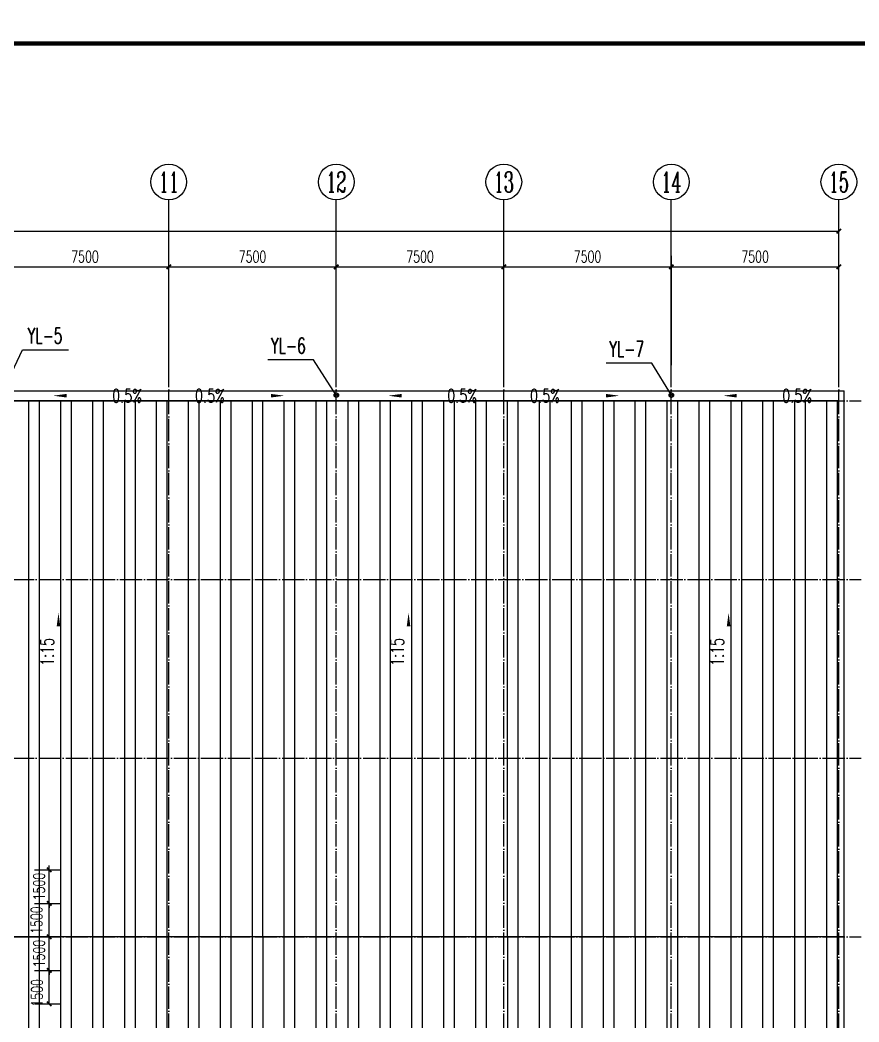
# Model space of a CAD drawing. Extents: x -191212 to 1245715665, y -234495 to 250873.
# Drawn here: x 240630 to 278188, y -24377 to 20483 of the extents above; entities that cross this region are included whole.
import ezdxf
from ezdxf.enums import TextEntityAlignment as Align

# ---------------------------------------------------------------- set-up
doc = ezdxf.new("R2010")
doc.units = 0
doc.header["$LTSCALE"] = 500
doc.linetypes.add('DOTE', pattern=[2.42, 2, -0.2, 0.02, -0.2])
doc.layers.get('0').update_dxf_attribs({"linetype": 'CONTINUOUS'})
doc.layers.get('Defpoints').update_dxf_attribs({"linetype": 'CONTINUOUS'})
for name, color, linetype in [('AXIS', 3, 'CONTINUOUS'), ('AXIS_TEXT', 7, 'CONTINUOUS'), ('DIM_SYMB', 3, 'CONTINUOUS'), ('DIM_雨水', 3, 'CONTINUOUS'), ('DOTE', 1, 'DOTE'), ('PUB_DIM', 3, 'CONTINUOUS'), ('PUB_TITLE', 4, 'CONTINUOUS'), ('TWT_DIM', 3, 'CONTINUOUS'), ('VPIPE-雨水', 4, 'CONTINUOUS')]:
    doc.layers.add(name, color=color, linetype=linetype)
doc.styles.add('_TCH_AXIS', font='COMPLEX', dxfattribs={"bigfont": 'GBCBIG'})
doc.styles.add('_TCH_DIM', font='SIMPLEX', dxfattribs={"bigfont": 'GBCBIG'})
doc.styles.add('_TCH_DIM_T3', font='SIMPLEX', dxfattribs={"width": 0.705882, "bigfont": 'GBCBIG'})
doc.styles.add('_TWT_SERIAL', font='COMPLEX', dxfattribs={"width": 0.8, "height": 3.5, "bigfont": 'HZTXT'})
doc.styles.add('COMPLEX', font='COMPLEX')
doc.dimstyles.new('_TCH_ARCH&&200', dxfattribs={"dimtxt": 510, "dimasz": 200, "dimexe": 500, "dimexo": 600, "dimgap": 200, "dimtad": 1, "dimdec": 0, "dimzin": 0, "dimdsep": 46, "dimtxsty": '_TCH_DIM_T3', "dimblk": 'ARCHTICK', "dimcen": 0.09, "dimclrt": 225, "dimazin": 2, "dimtfac": 1, "dimtdec": 0, "dimtix": 1, "dimtmove": 2, "dimatfit": 3, "dimfxl": 1, "dimtolj": 1, "dimtzin": 0, "dimarcsym": 0})
doc.dimstyles.new('_TWT_ARCH&&100', dxfattribs={"dimtxt": 297.5, "dimasz": 100, "dimexe": 250, "dimexo": 300, "dimgap": 100, "dimtad": 1, "dimdec": 0, "dimzin": 0, "dimdsep": 46, "dimtxsty": '_TCH_DIM_T3', "dimblk": 'ARCHTICK', "dimcen": 0.09, "dimclrt": 7, "dimazin": 2, "dimtfac": 1, "dimtdec": 0, "dimtix": 1, "dimtmove": 2, "dimatfit": 3, "dimfxl": 1, "dimtolj": 1, "dimtzin": 0, "dimarcsym": 0})

# ---------------------------------------------------------------- blocks, each defined once
blk = doc.blocks.new('_ArchTick')
at = {"color": 0, "linetype": 'ByBlock', "const_width": 0.4}
blk.add_lwpolyline([(-0.5, -0.5), (0.5, 0.5)], dxfattribs=at)
blk = doc.blocks.new('*D196')
at = {"layer": 'AXIS', "color": 0, "lineweight": -2}
for p, q in [((278888, 84433), (283788, 84433)), ((283288, 76433), (283288, 84433)), ((278888, 76433), (283788, 76433))]:
    blk.add_line(p, q, dxfattribs=at)
at = {"layer": 'Defpoints', "color": 0}
for p in [(278288, 84433), (283288, 84433), (278288, 76433), (240672, -111067), (241936, -111067), (240672, -112567)]:
    blk.add_point(p, dxfattribs=at)
at = {"layer": 'PUB_DIM', "color": 0, "lineweight": -2}
for p, q in [((241272, -111067), (242436, -111067)), ((241936, -112567), (241936, -111067)), ((241272, -112567), (242436, -112567))]:
    blk.add_line(p, q, dxfattribs=at)
at = {"layer": 'AXIS', "color": 0, "lineweight": -2, "xscale": 200, "yscale": 200, "zscale": 200}
for p, rotation in [((283288, 84433), 90), ((283288, 76433), 270)]:
    blk.add_blockref('_ArchTick', p, dxfattribs=dict(at, rotation=rotation))
at = {"layer": 'PUB_DIM', "color": 0, "lineweight": -2, "xscale": 200, "yscale": 200, "zscale": 200}
for p, rotation in [((241936, -111067), 90), ((241936, -112567), 270)]:
    blk.add_blockref('_ArchTick', p, dxfattribs=dict(at, rotation=rotation))
at = {"layer": 'AXIS', "color": 7, "insert": (282833, 80433), "char_height": 510, "attachment_point": 5, "rotation": 90, "style": '_TCH_DIM_T3'}
blk.add_mtext('\\A1;8000', dxfattribs=at)
at = {"layer": 'PUB_DIM', "color": 225, "insert": (241386, -112073), "char_height": 510, "attachment_point": 5, "rotation": 90, "style": '_TCH_DIM_T3'}
blk.add_mtext('\\A1;1500', dxfattribs=at)
blk = doc.blocks.new('*D197')
at = {"layer": 'AXIS', "color": 0, "lineweight": -2}
for p, q in [((278888, 76433), (283788, 76433)), ((283288, 68433), (283288, 76433)), ((278888, 68433), (283788, 68433))]:
    blk.add_line(p, q, dxfattribs=at)
at = {"layer": 'Defpoints', "color": 0}
for p in [(278288, 76433), (283288, 76433), (278288, 68433), (240672, -109567), (241936, -109567), (240672, -111067)]:
    blk.add_point(p, dxfattribs=at)
at = {"layer": 'PUB_DIM', "color": 0, "lineweight": -2}
for p, q in [((241936, -109567), (241936, -109367)), ((241272, -109567), (242436, -109567)), ((241936, -111067), (241936, -109567)), ((241272, -111067), (242436, -111067)), ((241936, -111067), (241936, -111267))]:
    blk.add_line(p, q, dxfattribs=at)
at = {"layer": 'AXIS', "color": 0, "lineweight": -2, "xscale": 200, "yscale": 200, "zscale": 200}
for p, rotation in [((283288, 76433), 90), ((283288, 68433), 270)]:
    blk.add_blockref('_ArchTick', p, dxfattribs=dict(at, rotation=rotation))
at = {"layer": 'PUB_DIM', "color": 0, "lineweight": -2, "xscale": 200, "yscale": 200, "zscale": 200}
for p, rotation in [((241936, -109567), 270), ((241936, -111067), 90)]:
    blk.add_blockref('_ArchTick', p, dxfattribs=dict(at, rotation=rotation))
at = {"layer": 'AXIS', "color": 7, "insert": (282833, 72433), "char_height": 510, "attachment_point": 5, "rotation": 90, "style": '_TCH_DIM_T3'}
blk.add_mtext('\\A1;8000', dxfattribs=at)
at = {"layer": 'PUB_DIM', "color": 225, "insert": (241481, -110317), "char_height": 510, "attachment_point": 5, "rotation": 90, "style": '_TCH_DIM_T3'}
blk.add_mtext('\\A1;1500', dxfattribs=at)
blk = doc.blocks.new('*D198')
at = {"layer": 'AXIS', "color": 0, "lineweight": -2}
for p, q in [((278888, 68433), (283788, 68433)), ((283288, 60433), (283288, 68433)), ((278888, 60433), (283788, 60433))]:
    blk.add_line(p, q, dxfattribs=at)
at = {"layer": 'Defpoints', "color": 0}
for p in [(278288, 68433), (283288, 68433), (278288, 60433), (240672, -108067), (241936, -108067), (240672, -109567)]:
    blk.add_point(p, dxfattribs=at)
at = {"layer": 'PUB_DIM', "color": 0, "lineweight": -2}
for p, q in [((241272, -108067), (242436, -108067)), ((241936, -109567), (241936, -108067)), ((241272, -109567), (242436, -109567))]:
    blk.add_line(p, q, dxfattribs=at)
at = {"layer": 'AXIS', "color": 0, "lineweight": -2, "xscale": 200, "yscale": 200, "zscale": 200}
for p, rotation in [((283288, 68433), 90), ((283288, 60433), 270)]:
    blk.add_blockref('_ArchTick', p, dxfattribs=dict(at, rotation=rotation))
at = {"layer": 'PUB_DIM', "color": 0, "lineweight": -2, "xscale": 200, "yscale": 200, "zscale": 200}
for p, rotation in [((241936, -108067), 90), ((241936, -109567), 270)]:
    blk.add_blockref('_ArchTick', p, dxfattribs=dict(at, rotation=rotation))
at = {"layer": 'AXIS', "color": 7, "insert": (282833, 64433), "char_height": 510, "attachment_point": 5, "rotation": 90, "style": '_TCH_DIM_T3'}
blk.add_mtext('\\A1;8000', dxfattribs=at)
at = {"layer": 'PUB_DIM', "color": 225, "insert": (241368, -108817), "char_height": 510, "attachment_point": 5, "rotation": 90, "style": '_TCH_DIM_T3'}
blk.add_mtext('\\A1;1500', dxfattribs=at)
blk = doc.blocks.new('*D199')
at = {"layer": 'AXIS', "color": 0, "lineweight": -2}
for p, q in [((278888, 60433), (283788, 60433)), ((283288, 52433), (283288, 60433)), ((278888, 52433), (283788, 52433))]:
    blk.add_line(p, q, dxfattribs=at)
at = {"layer": 'Defpoints', "color": 0}
for p in [(278288, 60433), (283288, 60433), (278288, 52433), (240672, -106567), (241936, -106567), (240672, -108067)]:
    blk.add_point(p, dxfattribs=at)
at = {"layer": 'PUB_DIM', "color": 0, "lineweight": -2}
for p, q in [((241272, -106567), (242436, -106567)), ((241936, -106567), (241936, -106367)), ((241936, -108067), (241936, -106567)), ((241272, -108067), (242436, -108067)), ((241936, -108067), (241936, -108267))]:
    blk.add_line(p, q, dxfattribs=at)
at = {"layer": 'AXIS', "color": 0, "lineweight": -2, "xscale": 200, "yscale": 200, "zscale": 200}
for p, rotation in [((283288, 60433), 90), ((283288, 52433), 270)]:
    blk.add_blockref('_ArchTick', p, dxfattribs=dict(at, rotation=rotation))
at = {"layer": 'PUB_DIM', "color": 0, "lineweight": -2, "xscale": 200, "yscale": 200, "zscale": 200}
for p, rotation in [((241936, -106567), 270), ((241936, -108067), 90)]:
    blk.add_blockref('_ArchTick', p, dxfattribs=dict(at, rotation=rotation))
at = {"layer": 'AXIS', "color": 7, "insert": (282833, 56433), "char_height": 510, "attachment_point": 5, "rotation": 90, "style": '_TCH_DIM_T3'}
blk.add_mtext('\\A1;8000', dxfattribs=at)
at = {"layer": 'PUB_DIM', "color": 225, "insert": (241481, -107317), "char_height": 510, "attachment_point": 5, "rotation": 90, "style": '_TCH_DIM_T3'}
blk.add_mtext('\\A1;1500', dxfattribs=at)
blk = doc.blocks.new('GEWWGE')
at = {"layer": 'DIM_雨水'}
for p, q in [((239788, -85312), (240743, -83279)), ((240743, -83279), (242796, -83279)), ((253774, -83729), (251722, -83729)), ((254788, -85312), (253774, -83729)), ((268920, -83881), (266868, -83881)), ((269788, -85312), (268920, -83881))]:
    blk.add_line(p, q, dxfattribs=at)
at = {"layer": 'VPIPE-雨水'}
for centre in [(254788, -85312), (269788, -85312)]:
    blk.add_circle(centre, 100, dxfattribs=at)
at = {"layer": 'DIM_雨水', "color": 7, "style": '_TWT_SERIAL', "width": 0.64}
for s, p in [('YL-5', (240970, -82999)), ('YL-6', (251862, -83449)), ('YL-7', (267008, -83601))]:
    blk.add_text(s, height=700, dxfattribs=at).set_placement(p)
blk = doc.blocks.new('*D200')
at = {"layer": 'AXIS', "color": 0, "lineweight": -2}
for p, q in [((278888, 52433), (283788, 52433)), ((283288, 44433), (283288, 52433)), ((278888, 44433), (283788, 44433))]:
    blk.add_line(p, q, dxfattribs=at)
at = {"layer": 'Defpoints', "color": 0}
for p in [(278288, 52433), (283288, 52433), (278288, 44433), (161594, -91199), (162081, -91199), (161594, -92639)]:
    blk.add_point(p, dxfattribs=at)
at = {"layer": 'TWT_DIM', "color": 0, "lineweight": -2}
for p, q in [((161894, -91199), (162331, -91199)), ((162081, -92639), (162081, -91199)), ((161894, -92639), (162331, -92639))]:
    blk.add_line(p, q, dxfattribs=at)
at = {"layer": 'AXIS', "color": 0, "lineweight": -2, "xscale": 200, "yscale": 200, "zscale": 200}
for p, rotation in [((283288, 52433), 90), ((283288, 44433), 270)]:
    blk.add_blockref('_ArchTick', p, dxfattribs=dict(at, rotation=rotation))
at = {"layer": 'TWT_DIM', "color": 0, "lineweight": -2, "xscale": 100, "yscale": 100, "zscale": 100}
for p, rotation in [((162081, -91199), 90), ((162081, -92639), 270)]:
    blk.add_blockref('_ArchTick', p, dxfattribs=dict(at, rotation=rotation))
at = {"layer": 'AXIS', "color": 7, "insert": (282833, 48433), "char_height": 510, "attachment_point": 5, "rotation": 90, "style": '_TCH_DIM_T3'}
blk.add_mtext('\\A1;8000', dxfattribs=at)
at = {"layer": 'TWT_DIM', "color": 7, "insert": (161833, -91919), "char_height": 297.5, "attachment_point": 5, "rotation": 90, "style": '_TCH_DIM_T3'}
blk.add_mtext('\\A1;1800', dxfattribs=at)
blk = doc.blocks.new('*D226')
at = {"layer": 'AXIS', "color": 0, "lineweight": -2}
for p, q in [((239788, 5033), (239788, 9933)), ((247288, 5033), (247288, 9933)), ((239788, 9433), (247288, 9433))]:
    blk.add_line(p, q, dxfattribs=at)
at = {"layer": 'Defpoints', "color": 0}
for p in [(247288, 9433), (239788, 4433), (247288, 4433)]:
    blk.add_point(p, dxfattribs=at)
at = {"layer": 'AXIS', "color": 0, "lineweight": -2, "xscale": 200, "yscale": 200, "zscale": 200, "rotation": 180}
blk.add_blockref('_ArchTick', (239788, 9433), dxfattribs=at)
at = {"layer": 'AXIS', "color": 0, "lineweight": -2, "xscale": 200, "yscale": 200, "zscale": 200}
blk.add_blockref('_ArchTick', (247288, 9433), dxfattribs=at)
at = {"layer": 'AXIS', "color": 7, "insert": (243538, 9888), "char_height": 510, "attachment_point": 5, "style": '_TCH_DIM_T3'}
blk.add_mtext('\\A1;7500', dxfattribs=at)
blk = doc.blocks.new('*D227')
at = {"layer": 'AXIS', "color": 0, "lineweight": -2}
for p, q in [((247288, 5033), (247288, 9933)), ((254788, 5033), (254788, 9933)), ((247288, 9433), (254788, 9433))]:
    blk.add_line(p, q, dxfattribs=at)
at = {"layer": 'Defpoints', "color": 0}
for p in [(254788, 9433), (247288, 4433), (254788, 4433)]:
    blk.add_point(p, dxfattribs=at)
at = {"layer": 'AXIS', "color": 0, "lineweight": -2, "xscale": 200, "yscale": 200, "zscale": 200, "rotation": 180}
blk.add_blockref('_ArchTick', (247288, 9433), dxfattribs=at)
at = {"layer": 'AXIS', "color": 0, "lineweight": -2, "xscale": 200, "yscale": 200, "zscale": 200}
blk.add_blockref('_ArchTick', (254788, 9433), dxfattribs=at)
at = {"layer": 'AXIS', "color": 7, "insert": (251038, 9888), "char_height": 510, "attachment_point": 5, "style": '_TCH_DIM_T3'}
blk.add_mtext('\\A1;7500', dxfattribs=at)
blk = doc.blocks.new('*D228')
at = {"layer": 'AXIS', "color": 0, "lineweight": -2}
for p, q in [((254788, 5033), (254788, 9933)), ((262288, 5033), (262288, 9933)), ((254788, 9433), (262288, 9433))]:
    blk.add_line(p, q, dxfattribs=at)
at = {"layer": 'Defpoints', "color": 0}
for p in [(262288, 9433), (254788, 4433), (262288, 4433)]:
    blk.add_point(p, dxfattribs=at)
at = {"layer": 'AXIS', "color": 0, "lineweight": -2, "xscale": 200, "yscale": 200, "zscale": 200, "rotation": 180}
blk.add_blockref('_ArchTick', (254788, 9433), dxfattribs=at)
at = {"layer": 'AXIS', "color": 0, "lineweight": -2, "xscale": 200, "yscale": 200, "zscale": 200}
blk.add_blockref('_ArchTick', (262288, 9433), dxfattribs=at)
at = {"layer": 'AXIS', "color": 7, "insert": (258538, 9888), "char_height": 510, "attachment_point": 5, "style": '_TCH_DIM_T3'}
blk.add_mtext('\\A1;7500', dxfattribs=at)
blk = doc.blocks.new('*D229')
at = {"layer": 'AXIS', "color": 0, "lineweight": -2}
for p, q in [((262288, 5033), (262288, 9933)), ((269788, 5033), (269788, 9933)), ((262288, 9433), (269788, 9433))]:
    blk.add_line(p, q, dxfattribs=at)
at = {"layer": 'Defpoints', "color": 0}
for p in [(269788, 9433), (262288, 4433), (269788, 4433)]:
    blk.add_point(p, dxfattribs=at)
at = {"layer": 'AXIS', "color": 0, "lineweight": -2, "xscale": 200, "yscale": 200, "zscale": 200, "rotation": 180}
blk.add_blockref('_ArchTick', (262288, 9433), dxfattribs=at)
at = {"layer": 'AXIS', "color": 0, "lineweight": -2, "xscale": 200, "yscale": 200, "zscale": 200}
blk.add_blockref('_ArchTick', (269788, 9433), dxfattribs=at)
at = {"layer": 'AXIS', "color": 7, "insert": (266038, 9888), "char_height": 510, "attachment_point": 5, "style": '_TCH_DIM_T3'}
blk.add_mtext('\\A1;7500', dxfattribs=at)
blk = doc.blocks.new('*D230')
at = {"layer": 'AXIS', "color": 0, "lineweight": -2}
for p, q in [((269788, 5033), (269788, 9933)), ((277288, 5033), (277288, 9933)), ((269788, 9433), (277288, 9433))]:
    blk.add_line(p, q, dxfattribs=at)
at = {"layer": 'Defpoints', "color": 0}
for p in [(277288, 9433), (269788, 4433), (277288, 4433)]:
    blk.add_point(p, dxfattribs=at)
at = {"layer": 'AXIS', "color": 0, "lineweight": -2, "xscale": 200, "yscale": 200, "zscale": 200, "rotation": 180}
blk.add_blockref('_ArchTick', (269788, 9433), dxfattribs=at)
at = {"layer": 'AXIS', "color": 0, "lineweight": -2, "xscale": 200, "yscale": 200, "zscale": 200}
blk.add_blockref('_ArchTick', (277288, 9433), dxfattribs=at)
at = {"layer": 'AXIS', "color": 7, "insert": (273538, 9888), "char_height": 510, "attachment_point": 5, "style": '_TCH_DIM_T3'}
blk.add_mtext('\\A1;7500', dxfattribs=at)
blk = doc.blocks.new('*D231')
at = {"layer": 'AXIS', "color": 0, "lineweight": -2}
for p, q in [((172288, 5033), (172288, 11533)), ((277288, 5033), (277288, 11533)), ((172288, 11033), (277288, 11033))]:
    blk.add_line(p, q, dxfattribs=at)
at = {"layer": 'Defpoints', "color": 0}
for p in [(277288, 11033), (172288, 4433), (277288, 4433)]:
    blk.add_point(p, dxfattribs=at)
at = {"layer": 'AXIS', "color": 0, "lineweight": -2, "xscale": 200, "yscale": 200, "zscale": 200, "rotation": 180}
blk.add_blockref('_ArchTick', (172288, 11033), dxfattribs=at)
at = {"layer": 'AXIS', "color": 0, "lineweight": -2, "xscale": 200, "yscale": 200, "zscale": 200}
blk.add_blockref('_ArchTick', (277288, 11033), dxfattribs=at)
at = {"layer": 'AXIS', "color": 7, "insert": (224788, 11488), "char_height": 510, "attachment_point": 5, "style": '_TCH_DIM_T3'}
blk.add_mtext('\\A1;105000', dxfattribs=at)
blk = doc.blocks.new('*D195')
at = {"layer": 'AXIS', "color": 0, "lineweight": -2}
for p, q in [((278888, 92433), (283788, 92433)), ((283288, 84433), (283288, 92433)), ((278888, 84433), (283788, 84433))]:
    blk.add_line(p, q, dxfattribs=at)
at = {"layer": 'Defpoints', "color": 0}
for p in [(278288, 92433), (283288, 92433), (278288, 84433), (277288, -36613), (278788, -36613), (278788, -37842)]:
    blk.add_point(p, dxfattribs=at)
at = {"layer": 'PUB_DIM', "color": 0, "lineweight": -2}
for p, q in [((277288, -37213), (277288, -38342)), ((278788, -37213), (278788, -38342)), ((277288, -37842), (277088, -37842)), ((277288, -37842), (278788, -37842)), ((278788, -37842), (278988, -37842))]:
    blk.add_line(p, q, dxfattribs=at)
at = {"layer": 'AXIS', "color": 0, "lineweight": -2, "xscale": 200, "yscale": 200, "zscale": 200}
for p, rotation in [((283288, 92433), 90), ((283288, 84433), 270)]:
    blk.add_blockref('_ArchTick', p, dxfattribs=dict(at, rotation=rotation))
at = {"layer": 'PUB_DIM', "color": 0, "lineweight": -2, "xscale": 200, "yscale": 200, "zscale": 200}
blk.add_blockref('_ArchTick', (277288, -37842), dxfattribs=at)
at = {"layer": 'PUB_DIM', "color": 0, "lineweight": -2, "xscale": 200, "yscale": 200, "zscale": 200, "rotation": 180}
blk.add_blockref('_ArchTick', (278788, -37842), dxfattribs=at)
at = {"layer": 'AXIS', "color": 7, "insert": (282833, 88433), "char_height": 510, "attachment_point": 5, "rotation": 90, "style": '_TCH_DIM_T3'}
blk.add_mtext('\\A1;8000', dxfattribs=at)
at = {"layer": 'PUB_DIM', "color": 225, "insert": (278038, -37387), "char_height": 510, "attachment_point": 5, "style": '_TCH_DIM_T3'}
blk.add_mtext('\\A1;1500', dxfattribs=at)
blk = doc.blocks.new('*D194')
at = {"layer": 'AXIS', "color": 0, "lineweight": -2}
for p, q in [((278928, 92673), (285388, 92673)), ((284888, 44193), (284888, 92673)), ((278928, 44193), (285388, 44193))]:
    blk.add_line(p, q, dxfattribs=at)
at = {"layer": 'Defpoints', "color": 0}
for p in [(278328, 92673), (284888, 92673), (278328, 44193), (202288, -44567), (204176, -44567), (202288, -46067)]:
    blk.add_point(p, dxfattribs=at)
at = {"layer": 'PUB_DIM', "color": 0, "lineweight": -2}
for p, q in [((204176, -44567), (204176, -44367)), ((202888, -44567), (204676, -44567)), ((204176, -46067), (204176, -44567)), ((202888, -46067), (204676, -46067)), ((204176, -46067), (204176, -46267))]:
    blk.add_line(p, q, dxfattribs=at)
at = {"layer": 'AXIS', "color": 0, "lineweight": -2, "xscale": 200, "yscale": 200, "zscale": 200}
for p, rotation in [((284888, 92673), 90), ((284888, 44193), 270)]:
    blk.add_blockref('_ArchTick', p, dxfattribs=dict(at, rotation=rotation))
at = {"layer": 'PUB_DIM', "color": 0, "lineweight": -2, "xscale": 200, "yscale": 200, "zscale": 200}
for p, rotation in [((204176, -44567), 270), ((204176, -46067), 90)]:
    blk.add_blockref('_ArchTick', p, dxfattribs=dict(at, rotation=rotation))
at = {"layer": 'AXIS', "color": 7, "insert": (284433, 68433), "char_height": 510, "attachment_point": 5, "rotation": 90, "style": '_TCH_DIM_T3'}
blk.add_mtext('\\A1;48480', dxfattribs=at)
at = {"layer": 'PUB_DIM', "color": 225, "insert": (203721, -45317), "char_height": 510, "attachment_point": 5, "rotation": 90, "style": '_TCH_DIM_T3'}
blk.add_mtext('\\A1;1500', dxfattribs=at)
blk = doc.blocks.new('*D193')
at = {"layer": 'AXIS', "color": 0, "lineweight": -2}
for p, q in [((170688, 52433), (165788, 52433)), ((166288, 44433), (166288, 52433)), ((170688, 44433), (165788, 44433))]:
    blk.add_line(p, q, dxfattribs=at)
at = {"layer": 'Defpoints', "color": 0}
for p in [(166288, 52433), (171288, 52433), (171288, 44433), (254788, -44567), (256676, -44567), (254788, -46067)]:
    blk.add_point(p, dxfattribs=at)
at = {"layer": 'PUB_DIM', "color": 0, "lineweight": -2}
for p, q in [((256676, -44567), (256676, -44367)), ((255388, -44567), (257176, -44567)), ((256676, -46067), (256676, -44567)), ((255388, -46067), (257176, -46067)), ((256676, -46067), (256676, -46267))]:
    blk.add_line(p, q, dxfattribs=at)
at = {"layer": 'AXIS', "color": 0, "lineweight": -2, "xscale": 200, "yscale": 200, "zscale": 200}
for p, rotation in [((166288, 52433), 90), ((166288, 44433), 270)]:
    blk.add_blockref('_ArchTick', p, dxfattribs=dict(at, rotation=rotation))
at = {"layer": 'PUB_DIM', "color": 0, "lineweight": -2, "xscale": 200, "yscale": 200, "zscale": 200}
for p, rotation in [((256676, -44567), 270), ((256676, -46067), 90)]:
    blk.add_blockref('_ArchTick', p, dxfattribs=dict(at, rotation=rotation))
at = {"layer": 'AXIS', "color": 7, "insert": (165833, 48433), "char_height": 510, "attachment_point": 5, "rotation": 90, "style": '_TCH_DIM_T3'}
blk.add_mtext('\\A1;8000', dxfattribs=at)
at = {"layer": 'PUB_DIM', "color": 225, "insert": (256221, -45317), "char_height": 510, "attachment_point": 5, "rotation": 90, "style": '_TCH_DIM_T3'}
blk.add_mtext('\\A1;1500', dxfattribs=at)
blk = doc.blocks.new('_AXISO')
blk.add_circle((0, 0), 0.5)
at = {"layer": 'AXIS_TEXT', "style": 'COMPLEX', "width": 1.041667}
blk.add_attdef('A', text='', height=0.56, dxfattribs=at).set_placement((-0.25, -0.28), (0.25, -0.28), align=Align.FIT)
blk = doc.blocks.new('WQQW')
h = blk.add_hatch()
h.set_pattern_fill('ANSI32', color=251, scale=300, angle=45, style=0)
h.set_pattern_definition([(270.0005, (373903.9, -219132.3), (-1428.75, -0.012), []), (270.0005, (374380.1, -219608.5), (-1428.75, -0.012), [])])
h.paths.add_polyline_path([(172287.6, -85567.3), (172287.8, -109567.3), (209687.8, -109567), (209687.8, -106566.7), (239887.8, -106566.7), (239887.8, -109566.7), (277287.8, -109566.4), (277287.6, -85566.4)])
h = blk.add_hatch()
h.set_pattern_fill('ANSI32', color=251, scale=300, angle=45, style=0)
h.set_pattern_definition([(90, (373903, 0), (-1428.75, 2e-13), []), (90, (374379.2, 476.3), (-1428.75, 2e-13), [])])
h.paths.add_polyline_path([(172287.8, -133566.7), (172287.8, -109566.7), (209687.8, -109566.7), (209687.8, -112566.7), (239887.8, -112566.7), (239887.8, -109566.7), (277287.8, -109566.7), (277287.8, -133566.7)])
at = {"color": 251}
for p, q in [((172287.8, -85116.7), (277527.8, -85116.7)), ((277527.8, -134016.7), (277527.8, -85116.7)), ((172047.8, -85566.7), (277527.8, -85566.7)), ((277287.8, -85566.7), (172287.8, -85566.7)), ((277527.8, -109566.7), (239887.8, -109566.7))]:
    blk.add_line(p, q, dxfattribs=at)
at = {"color": 251, "const_width": 50}
blk.add_lwpolyline([(239887.8, -109566.7), (277527.8, -109566.7)], dxfattribs=at)
at = {"color": 251}
for centre in [(254787.8, -85312.2), (269787.8, -85312.2)]:
    blk.add_circle(centre, 50, dxfattribs=at)
at = {"layer": 'DIM_SYMB', "color": 251}
for points in [[(244542.8, -85337.2, 0, 0, 0), (242113.8, -85337.2, 0, 160, 0), (242713.8, -85337.2, 0, 0, 0)], [(250032.7, -85337.2, 0, 0, 0), (252461.8, -85337.2, 0, 160, 0), (251861.8, -85337.2, 0, 0, 0)], [(259542.8, -85337.2, 0, 0, 0), (257113.8, -85337.2, 0, 160, 0), (257713.8, -85337.2, 0, 0, 0)], [(265032.7, -85337.2, 0, 0, 0), (267461.8, -85337.2, 0, 160, 0), (266861.8, -85337.2, 0, 0, 0)], [(274542.8, -85337.2, 0, 0, 0), (272113.8, -85337.2, 0, 160, 0), (272713.8, -85337.2, 0, 0, 0)], [(242351.3, -98602.8, 0, 0, 0), (242351.3, -95059.3, 0, 160, 0), (242351.3, -95659.3, 0, 0, 0)], [(258023.7, -98602.8, 0, 0, 0), (258023.7, -95059.3, 0, 160, 0), (258023.7, -95659.3, 0, 0, 0)], [(272351.3, -98602.8, 0, 0, 0), (272351.3, -95059.3, 0, 160, 0), (272351.3, -95659.3, 0, 0, 0)]]:
    blk.add_lwpolyline(points, format="xyseb", dxfattribs=at)
at = {"layer": 'DOTE', "color": 251}
for p, q in [((247287.8, -134566.7), (247287.8, -84566.7)), ((254787.8, -134566.7), (254787.8, -84566.7)), ((262287.8, -134566.7), (262287.8, -84566.7)), ((269787.8, -134566.7), (269787.8, -84566.7)), ((277287.8, -134566.7), (277287.8, -84566.7)), ((171287.8, -85566.7), (278287.8, -85566.7)), ((171287.8, -85566.7), (278287.8, -85566.7)), ((171287.8, -85566.7), (278287.8, -85566.7)), ((171287.8, -93566.7), (278287.8, -93566.7)), ((171287.8, -101566.7), (278287.8, -101566.7)), ((171287.8, -109566.7), (278287.8, -109566.7))]:
    blk.add_line(p, q, dxfattribs=at)
at = {"layer": 'DIM_SYMB', "color": 7, "style": '_TCH_DIM', "width": 0.705882}
for p in [(244752.8, -85634.7), (248462.7, -85634.7), (259752.8, -85634.7), (263462.7, -85634.7), (274752.8, -85634.7)]:
    blk.add_text('0.5%%%', height=595, dxfattribs=at).set_placement(p)
for p in [(242141.3, -97441), (257813.7, -97441), (272141.3, -97441)]:
    blk.add_text('1:15', height=595, rotation=90, dxfattribs=at).set_placement(p)
at = {"layer": 'PUB_DIM', "color": 251}
for base, p1, p2, picture, middle in [((241936, -111066.7), (240672.2, -112566.7), (240672.2, -111066.7), '*D196', (241386, -112073.3)), ((241936, -108066.7), (240672.2, -109566.7), (240672.2, -108066.7), '*D198', (241367.9, -108816.7))]:
    dim = blk.add_linear_dim(base=base, p1=p1, p2=p2, angle=90, dimstyle='_TCH_ARCH&&200', dxfattribs=at)
    dim.commit()
    dim.dimension.update_dxf_attribs({"geometry": picture, "text_midpoint": middle, "dimtype": 161})
for p1, p2, picture, middle in [((240672.2, -111066.7), (240672.2, -109566.7), '*D197', (241481, -110316.7)), ((240672.2, -108066.7), (240672.2, -106566.7), '*D199', (241481, -107316.7))]:
    dim = blk.add_aligned_dim(p1=p1, p2=p2, distance=-1263.7, dimstyle='_TCH_ARCH&&200', dxfattribs=at)
    dim.commit()
    dim.dimension.update_dxf_attribs({"geometry": picture, "text_midpoint": middle})

msp = doc.modelspace()

# ---------------------------------------------------------------- linework, layer by layer
at = {"layer": 'AXIS'}
for p, q in [((247287.8, 4433.3), (247287.8, 12433.3)), ((254787.8, 4433.3), (254787.8, 12433.3)), ((262287.8, 4433.3), (262287.8, 12433.3)), ((269787.8, 4433.3), (269787.8, 12433.3)), ((277287.8, 4433.3), (277287.8, 12433.3))]:
    msp.add_line(p, q, dxfattribs=at)
at = {"layer": 'PUB_TITLE', "const_width": 200}
msp.add_lwpolyline([(158538.4, -60566.7), (300138.4, -60566.7), (300138.4, 19433.3), (158538.4, 19433.3)], close=True, dxfattribs=at)

# ---------------------------------------------------------------- block references
for name in ['WQQW', 'GEWWGE']:
    msp.add_blockref(name, (0, 89000))
at = {"layer": 'AXIS'}
ref = msp.add_blockref('_AXISO', (247287.8, 13233.3), dxfattribs=dict(at, xscale=1600, yscale=1600, zscale=1600))
ref.add_attrib('A', '11', dxfattribs={"layer": 'AXIS_TEXT', "height": 905.1, "style": '_TCH_AXIS', "width": 0.875}).set_placement((246835.2, 12780.8), (247740.3, 12780.8), align=Align.FIT)
ref = msp.add_blockref('_AXISO', (254787.8, 13233.3), dxfattribs=dict(at, xscale=1600, yscale=1600, zscale=1600))
ref.add_attrib('A', '12', dxfattribs={"layer": 'AXIS_TEXT', "height": 905.1, "style": '_TCH_AXIS', "width": 0.724138}).set_placement((254335.2, 12780.8), (255240.3, 12780.8), align=Align.FIT)
ref = msp.add_blockref('_AXISO', (262287.8, 13233.3), dxfattribs=dict(at, xscale=1600, yscale=1600, zscale=1600))
ref.add_attrib('A', '13', dxfattribs={"layer": 'AXIS_TEXT', "height": 905.1, "style": '_TCH_AXIS', "width": 0.724138}).set_placement((261835.2, 12780.8), (262740.3, 12780.8), align=Align.FIT)
ref = msp.add_blockref('_AXISO', (269787.8, 13233.3), dxfattribs=dict(at, xscale=1600, yscale=1600, zscale=1600))
ref.add_attrib('A', '14', dxfattribs={"layer": 'AXIS_TEXT', "height": 905.1, "style": '_TCH_AXIS', "width": 0.677419}).set_placement((269335.2, 12780.8), (270240.3, 12780.8), align=Align.FIT)
ref = msp.add_blockref('_AXISO', (277287.8, 13233.3), dxfattribs=dict(at, xscale=1600, yscale=1600, zscale=1600))
ref.add_attrib('A', '15', dxfattribs={"layer": 'AXIS_TEXT', "height": 905.1, "style": '_TCH_AXIS', "width": 0.724138}).set_placement((276835.2, 12780.8), (277740.3, 12780.8), align=Align.FIT)

# ---------------------------------------------------------------- dimensions: what is measured, and where the dimension line sits
for p1, p2, distance, picture, middle in [((278327.8, 44193.3), (278327.8, 92673.3), -6560, '*D194', (284432.8, 68433.3)), ((278287.8, 84433.3), (278287.8, 92433.3), -5000, '*D195', (282832.8, 88433.3)), ((278287.8, 76433.3), (278287.8, 84433.3), -5000, '*D196', (282832.8, 80433.3)), ((278287.8, 68433.3), (278287.8, 76433.3), -5000, '*D197', (282832.8, 72433.3)), ((278287.8, 60433.3), (278287.8, 68433.3), -5000, '*D198', (282832.8, 64433.3)), ((278287.8, 52433.3), (278287.8, 60433.3), -5000, '*D199', (282832.8, 56433.3)), ((278287.8, 44433.3), (278287.8, 52433.3), -5000, '*D200', (282832.8, 48433.3)), ((171287.8, 44433.3), (171287.8, 52433.3), 5000, '*D193', (165832.8, 48433.3)), ((172287.8, 4433.3), (277287.8, 4433.3), 6600, '*D231', (224787.8, 11488.3)), ((239787.8, 4433.3), (247287.8, 4433.3), 5000, '*D226', (243537.8, 9888.3)), ((247287.8, 4433.3), (254787.8, 4433.3), 5000, '*D227', (251037.8, 9888.3)), ((254787.8, 4433.3), (262287.8, 4433.3), 5000, '*D228', (258537.8, 9888.3)), ((262287.8, 4433.3), (269787.8, 4433.3), 5000, '*D229', (266037.8, 9888.3)), ((269787.8, 4433.3), (277287.8, 4433.3), 5000, '*D230', (273537.8, 9888.3))]:
    dim = msp.add_aligned_dim(p1=p1, p2=p2, distance=distance, dimstyle='_TCH_ARCH&&200', override={"dimclrt": 7}, dxfattribs=at)
    dim.commit()
    dim.dimension.update_dxf_attribs({"geometry": picture, "text_midpoint": middle})
at = {"layer": 'TWT_DIM'}
dim = msp.add_aligned_dim(p1=(161593.6, -92638.9, 33805.3), p2=(161593.6, -91198.8, 33805.3), distance=-487.7, text='1800', dimstyle='_TWT_ARCH&&100', dxfattribs=at)
dim.commit()
dim.dimension.update_dxf_attribs({"geometry": '*D200', "text_midpoint": (161832.5, -91918.9, 33805.3)})

doc.saveas('drawing.dxf')
